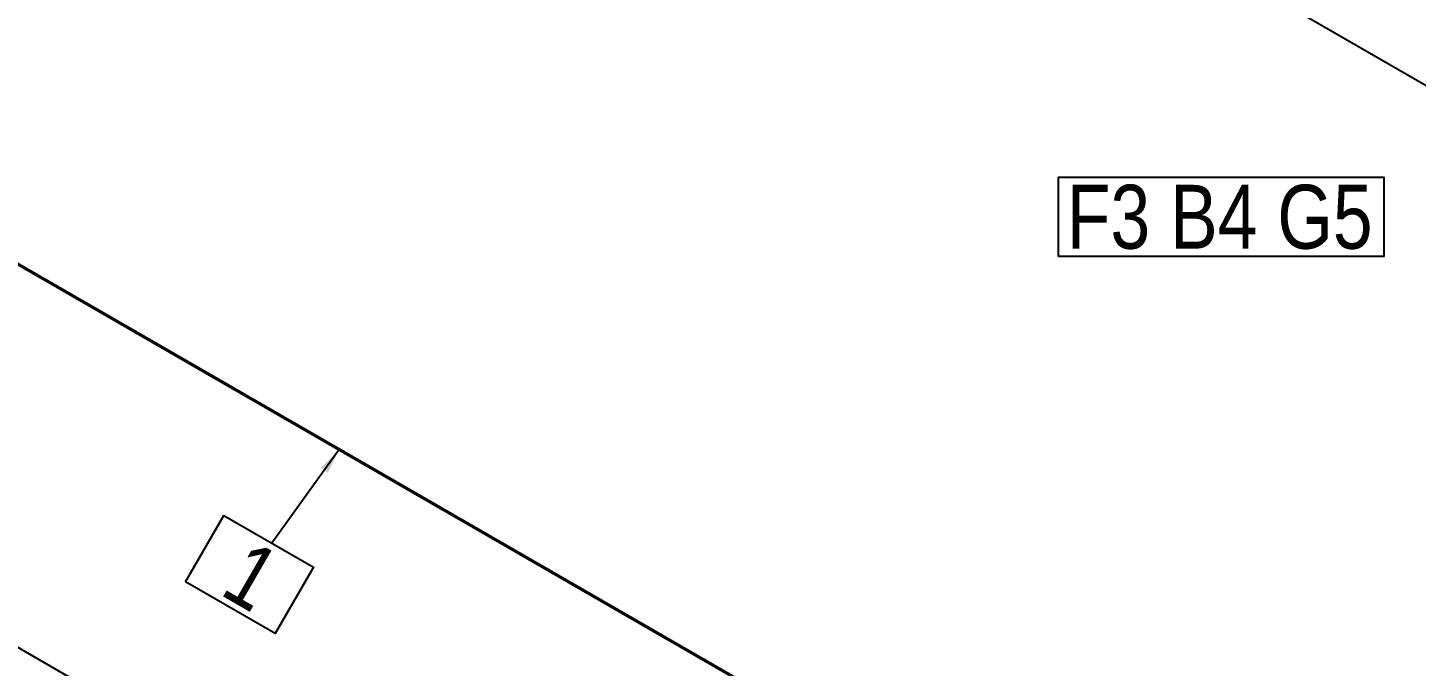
# Model space of a CAD drawing. Header units: millimetres. Extents: x 0 to 594, y 0 to 420.
# Drawn here: x 183.9 to 238.2, y 235.3 to 260.3 of the extents above; entities that cross this region are included whole.
import ezdxf
from ezdxf import colors
from ezdxf.entities.mleader import LeaderData, LeaderLine
from ezdxf.enums import TextEntityAlignment as Align
from ezdxf.math import Vec2, Vec3

# ---------------------------------------------------------------- set-up
doc = ezdxf.new("R2010")
doc.units = ezdxf.units.MM
doc.header["$LTSCALE"] = 0.25
doc.layers.add('주석', color=7, linetype='Continuous')
doc.layers.add('치수', color=1, linetype='Continuous')
doc.layers.add('파이프 작은 보어', color=30, linetype='Continuous', lineweight=50)
doc.styles.add('AdskIsoAnnotation', font='arial.ttf', dxfattribs={"width": 0.8, "height": 1})
doc.styles.add('AdskIsoMetric', font='arial.ttf', dxfattribs={"width": 0.8, "height": 2.5})
doc.styles.add('AdskIsoMetric-30', font='arial.ttf', dxfattribs={"width": 0.8, "height": 2.5})
doc.styles.get("Standard").update_dxf_attribs({"font": 'arial.ttf'})
doc.dimstyles.new('AdskIsoMetric', dxfattribs={"dimtxt": 2.5, "dimasz": 2.5, "dimexe": 1, "dimexo": 2, "dimgap": 0.8, "dimtad": 1, "dimdec": 0, "dimrnd": 1, "dimzin": 0, "dimdsep": 46, "dimtxsty": 'AdskIsoMetric', "dimcen": 0, "dimclrt": 7, "dimadec": 0, "dimazin": 0, "dimtfac": 1, "dimtdec": 0, "dimtmove": 1, "dimatfit": 3, "dimfxl": 0, "dimfrac": 2, "dimtolj": 1, "dimtzin": 0, "dimarcsym": 0})

# ---------------------------------------------------------------- blocks, each defined once
blk = doc.blocks.new('*D33')
at = {"layer": 'Defpoints', "color": 0}
for p in [(202.293, 294.011), (249.604, 263.635), (249.604, 251.696)]:
    blk.add_point(p, dxfattribs=at)
at = {"layer": '치수', "color": 0, "lineweight": -2}
for p, q in [((202.293, 291.702), (202.293, 277.857)), ((204.458, 277.761), (247.439, 252.946)), ((249.604, 261.325), (249.604, 250.542))]:
    blk.add_line(p, q, dxfattribs=at)
at = {"layer": '치수', "color": 0}
for points in [[(204.667, 278.122), (204.25, 277.4), (202.293, 279.011)], [(247.647, 253.307), (247.231, 252.586), (249.604, 251.696)]]:
    blk.add_solid(points, dxfattribs=at)
at = {"layer": '치수', "color": 7, "insert": (229.49, 265.926), "char_height": 2.5, "attachment_point": 5, "rotation": 330, "style": 'AdskIsoMetric-30'}
blk.add_mtext('\\A1;1090', dxfattribs=at)
blk = doc.blocks.new('*D40')
at = {"layer": 'Defpoints', "color": 0}
for p in [(85.057, 307.918), (85.057, 292.918), (275.594, 197.911)]:
    blk.add_point(p, dxfattribs=at)
at = {"layer": '치수', "color": 0, "lineweight": -2}
for p, q in [((85.057, 305.608), (85.057, 291.763)), ((273.429, 184.161), (87.222, 291.668)), ((275.594, 195.601), (275.594, 181.756))]:
    blk.add_line(p, q, dxfattribs=at)
at = {"layer": '치수', "color": 0}
for points in [[(87.43, 292.029), (87.013, 291.307), (85.057, 292.918)], [(273.638, 184.521), (273.221, 183.8), (275.594, 182.911)]]:
    blk.add_solid(points, dxfattribs=at)
at = {"layer": '치수', "color": 7, "insert": (180.325, 240.531), "char_height": 2.5, "attachment_point": 5, "rotation": 330, "style": 'AdskIsoMetric-30'}
blk.add_mtext('\\A1;2672', dxfattribs=at)
blk = doc.blocks.new('AnnoRect')
at = {"color": 0, "linetype": 'ByBlock', "lineweight": -2}
blk.add_wipeout([(-0.8095, -0.6), (-0.8095, 0.6), (0.8095, 0.6), (0.8095, -0.6)], dxfattribs=at)
blk.add_lwpolyline([(-0.8095, -0.6), (-0.8095, 0.6), (0.8095, 0.6), (0.8095, -0.6)], close=True, dxfattribs=at)
at = {"color": 0, "linetype": 'ByBlock', "lineweight": -2, "style": 'AdskIsoAnnotation', "width": 0.8}
blk.add_attdef('XX', text='', height=1, dxfattribs=at).set_placement((0, 0), align=Align.MIDDLE_CENTER)

msp = doc.modelspace()

# ---------------------------------------------------------------- linework, layer by layer
at = {"layer": '파이프 작은 보어'}
msp.add_lwpolyline([(270.2911, 200.9725), (90.3598, 304.8559)], dxfattribs=at)

# ---------------------------------------------------------------- dimensions: what is measured, and where the dimension line sits
at = {"layer": '치수'}
for base, p1, p2, angle, text, override, picture, middle in [((85.0565, 292.9178), (275.5944, 197.9107), (85.0565, 307.9178), 150, '2672', {"dimtad": 0, "dimlfac": 12.144867, "dimtxsty": 'AdskIsoMetric-30', "dimse1": 0, "dimse2": 0, "dimsd1": 0, "dimsd2": 0, "dimtmove": 1}, '*D40', (180.3255, 240.5311)), ((249.604, 251.6965), (202.2932, 294.0113), (249.604, 263.6346), 330, '1090', {"dimtad": 0, "dimlfac": 17.35449, "dimtxsty": 'AdskIsoMetric-30', "dimse1": 0, "dimse2": 0, "dimsd1": 0, "dimsd2": 0, "dimtmove": 1}, '*D33', (229.4899, 265.9262))]:
    dim = msp.add_linear_dim(base=base, p1=p1, p2=p2, angle=angle, text=text, dimstyle='AdskIsoMetric', override=override, dxfattribs=at)
    dim.commit()
    dim.dimension.update_dxf_attribs({"geometry": picture, "text_midpoint": middle, "dimtype": 160})

# ---------------------------------------------------------------- leaders
at = {"layer": '주석'}
ml = msp.add_multileader_mtext('Standard', dxfattribs=at)
ml.set_content('')
ml.set_leader_properties()
ml.build(insert=Vec2(0, 0))
ml.multileader.update_dxf_attribs({"dogleg_length": 0, "arrow_head_size": 0})
ctx = ml.context
ctx.base_point, ctx.arrow_head_size, ctx.plane_origin = Vec3(193.4485, 240.1465), 0, Vec3(-0.431, 12.9223)
notes = []
notes.append((ctx, [(0, (1, 1, 0), (193.4485, 240.1465), (-1, 0), 0, [(0, [(196.0847, 243.8156)], 0, [])])]))
ctx.mtext, ml.multileader.dxf.content_type = None, 0
for ctx, leaders in notes:
    for number, flags, end, landing, length, lines in leaders:
        leader = LeaderData()
        leader.index, (leader.has_last_leader_line, leader.has_dogleg_vector, leader.attachment_direction) = number, flags
        leader.last_leader_point, leader.dogleg_vector, leader.dogleg_length = Vec3(end), Vec3(landing), length
        for number, points, colour, breaks in lines:
            line = LeaderLine()
            line.index, line.vertices, line.color, line.breaks = number, Vec3.list(points), colors.encode_raw_color(colour), breaks
            leader.lines.append(line)
        ctx.leaders.append(leader)

# ---------------------------------------------------------------- next in the draw order: block references
ref = msp.add_blockref('AnnoRect', (230.569, 252.9223), dxfattribs=dict(at, xscale=7.855166051660518, yscale=2.586971350613916, zscale=2.5))
ref.add_attrib('XX_001', 'F3 B4 G5', (224.5314, 251.6731), dxfattribs={"layer": '0', "color": 0, "linetype": 'ByBlock', "lineweight": -2, "height": 2.5, "style": 'AdskIsoAnnotation', "width": 0.8})
ref = msp.add_blockref('AnnoRect', (192.569, 238.9223), dxfattribs=dict(at, xscale=2.500000000000001, yscale=2.500000000000001, zscale=2.500000000000001, rotation=329.9999999973326))
ref.add_attrib('XX_001', '1', (191.3589, 238.1716), dxfattribs={"layer": '0', "color": 0, "linetype": 'ByBlock', "lineweight": -2, "height": 2.5, "rotation": 330, "style": 'AdskIsoAnnotation', "width": 0.8})

doc.saveas('drawing.dxf')
